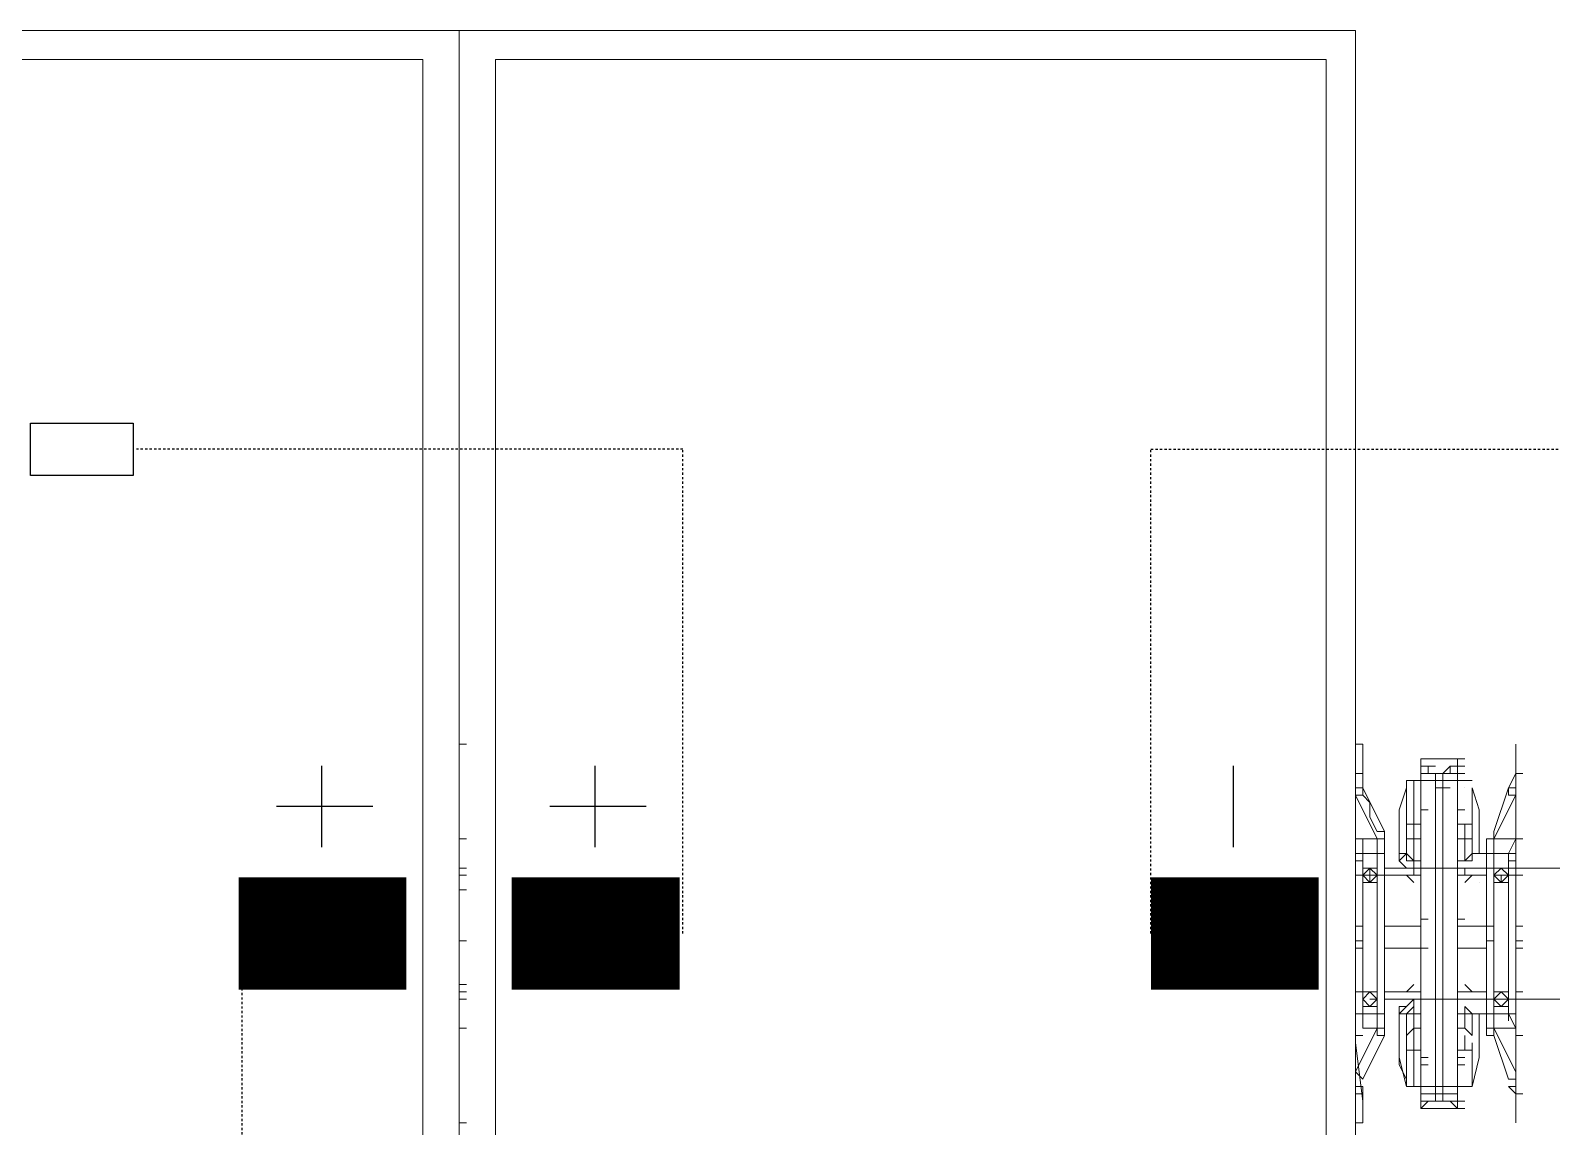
# Model space of a CAD drawing. Header units: feet. Extents: x -13743 to 68376, y -48 to 67763.
# Drawn here: x 2926.7 to 2994.3, y 2455.1 to 2503.8 of the extents above; entities that cross this region are included whole.
import ezdxf

# ---------------------------------------------------------------- set-up
doc = ezdxf.new("R2010")
doc.units = ezdxf.units.FT
doc.header["$MEASUREMENT"] = 0
doc.linetypes.add('HIDDEN', pattern=[0.375, 0.25, -0.125])
for name, color, linetype in [('E-HARN-COMP', 8, 'Continuous'), ('E-TRNK-CABL-NEG', 6, 'HIDDEN'), ('E-TRUNK-CABLE-POS', 6, 'HIDDEN'), ('Polarity-Text', 7, 'Continuous')]:
    doc.layers.add(name, color=color, linetype=linetype)

# ---------------------------------------------------------------- blocks, each defined once
blk = doc.blocks.new('A$C47dfd34d')
at = {"lineweight": 5}
for points in [[(4.0715, 0.41332), (2.21824, 0.41332)], [(4.0765, 0.21999), (4.0765, 0.21832), (4.0765, 0.21999), (4.07483, 0.21832), (4.07483, 0.21999), (4.07483, 0.21832), (4.0765, 0.21999), (4.0765, 0.22166), (4.07483, 0.22166), (4.0765, 0.22166), (4.0765, 0.21999), (4.07483, 0.21999), (4.0765, 0.21999), (4.07483, 0.21999), (4.0765, 0.21999), (4.07483, 0.21999), (4.0765, 0.21999), (4.07483, 0.21999), (4.0765, 0.21999), (4.07483, 0.21999), (4.0765, 0.21999), (4.07483, 0.21999), (4.0765, 0.21999), (4.07483, 0.21999), (4.0765, 0.21999), (4.07483, 0.21999), (4.0765, 0.21999), (4.07483, 0.21999), (4.0765, 0.21999), (4.07483, 0.21999), (4.0765, 0.21999), (4.0765, 0.22166), (4.07483, 0.22166), (4.07317, 0.22166), (4.07317, 0.21999), (4.07317, 0.22166), (4.07483, 0.22166), (4.0765, 0.22166), (4.0765, 0.21999), (4.07483, 0.21999), (4.07317, 0.21999), (4.07317, 0.22166), (4.07483, 0.22166), (4.07317, 0.22166), (4.07317, 0.21999), (4.07483, 0.21999), (4.07483, 0.21832), (4.0765, 0.21999), (4.0765, 0.22166), (4.0765, 0.22499), (4.07817, 0.22499), (4.07817, 0.18833), (4.0765, 0.18833), (4.07817, 0.18833), (4.07817, 0.18333), (4.0765, 0.18333), (4.0765, 0.18499), (4.07317, 0.18499), (4.07317, 0.18666), (4.07317, 0.18833), (4.0715, 0.18833), (4.0715, 0.18666), (4.0715, 0.18833), (4.07317, 0.18833), (4.0715, 0.18833), (4.0715, 0.22332), (4.0715, 0.22499), (4.0715, 0.22332), (4.07317, 0.22332), (4.07317, 0.22166), (4.07317, 0.22332), (4.07317, 0.22499), (4.0715, 0.22499), (4.0715, 0.22666), (4.0715, 0.22499), (4.07317, 0.22499), (4.07317, 0.22832), (4.0765, 0.22832), (4.07817, 0.22832), (4.07817, 0.22999), (4.07317, 0.23999), (4.07317, 0.24332), (4.07317, 0.24999), (4.0715, 0.24999), (4.07317, 0.24999), (4.07317, 0.24332), (4.07317, 0.24999), (4.0715, 0.24999), (4.07317, 0.24999), (4.07317, 0.24332), (4.07317, 0.23999), (4.0715, 0.23999), (4.07317, 0.23999), (4.07317, 0.23832), (4.0715, 0.23832), (4.0765, 0.22832), (4.0765, 0.22666), (4.0765, 0.22499), (4.07317, 0.22499), (4.07317, 0.22332), (4.07317, 0.22166), (4.07317, 0.22332), (4.0715, 0.22332)], [(4.10817, 0.24999), (4.10817, 0.24332), (4.10983, 0.24332), (4.10817, 0.24332), (4.1065, 0.23999), (4.10317, 0.22999), (4.10317, 0.22832), (4.10317, 0.22666), (4.10317, 0.22499), (4.1065, 0.22499), (4.10817, 0.22832), (4.10317, 0.22832), (4.10317, 0.22999), (4.1065, 0.23999), (4.1065, 0.23832), (4.10817, 0.23832), (4.10317, 0.22832), (4.10317, 0.22499), (4.1065, 0.22499), (4.10817, 0.22832), (4.10317, 0.22832), (4.10817, 0.23832), (4.1065, 0.23832), (4.1065, 0.23999), (4.10817, 0.23999), (4.1065, 0.23999), (4.10817, 0.24332), (4.10817, 0.24999), (4.10817, 0.16333)], [(3.86651, 0.23499), (3.86651, 0.24666), (3.86651, 0.24332)], [(4.07817, 0.21999), (4.0865, 0.21999), (4.07817, 0.21999), (4.0865, 0.21999), (4.08483, 0.21999), (4.08483, 0.22166), (4.0865, 0.22166), (4.0865, 0.19166), (4.08983, 0.19166), (4.08983, 0.22166), (4.08983, 0.23999), (4.08983, 0.24332), (4.08817, 0.24332), (4.08817, 0.24499), (4.0865, 0.24499), (4.0865, 0.24666), (4.08817, 0.24666), (4.09483, 0.24666), (4.09483, 0.24499), (4.09483, 0.24666), (4.09483, 0.24499), (4.09317, 0.24499), (4.09317, 0.24332), (4.0915, 0.24332), (4.09317, 0.24332)], [(4.08483, 0.22499), (4.08483, 0.22332), (4.0865, 0.22332), (4.08483, 0.22332), (4.08483, 0.22166), (4.08317, 0.22166), (4.0815, 0.22332), (4.0815, 0.22499), (4.0815, 0.22666), (4.0815, 0.22832), (4.0815, 0.23499), (4.08317, 0.23999), (4.08317, 0.23832), (4.08317, 0.23666), (4.08317, 0.23166), (4.08317, 0.23999), (4.0815, 0.23499), (4.0815, 0.22499), (4.0815, 0.22666), (4.0815, 0.22499), (4.0815, 0.23499), (4.08317, 0.23999), (4.08317, 0.23166), (4.08317, 0.22999), (4.08317, 0.22832), (4.08483, 0.22832), (4.08483, 0.23166), (4.0865, 0.23166), (4.08483, 0.23166), (4.08317, 0.23166), (4.08317, 0.23999), (4.08317, 0.24166), (4.08483, 0.24166), (4.08483, 0.22832), (4.0865, 0.22832), (4.08483, 0.22832), (4.08483, 0.22332), (4.08317, 0.22332), (4.08317, 0.22999), (4.08317, 0.22832), (4.08483, 0.22832), (4.08483, 0.23166), (4.08483, 0.24166), (4.0865, 0.24166), (4.0865, 0.24332), (4.08817, 0.24332), (4.0865, 0.24332), (4.0865, 0.24499), (4.0865, 0.24666), (4.08817, 0.24666), (4.0865, 0.24666), (4.08817, 0.24666), (4.0865, 0.24666), (4.0865, 0.24499), (4.0865, 0.24666), (4.0865, 0.24499), (4.0865, 0.24332), (4.0865, 0.23499), (4.0865, 0.21166), (4.0865, 0.20832), (4.0865, 0.20999), (4.0865, 0.20832), (4.0865, 0.20999), (4.0865, 0.20832), (4.0865, 0.20999), (4.08817, 0.20999), (4.0865, 0.20999), (4.08817, 0.20999), (4.0865, 0.20999), (4.0865, 0.21166), (4.0865, 0.20999), (4.08817, 0.20999), (4.0865, 0.20999), (4.0865, 0.21166), (4.0865, 0.20999), (4.0865, 0.21166), (4.0865, 0.20999), (4.0865, 0.20832), (4.0865, 0.21166), (4.0865, 0.23499), (4.0865, 0.24332), (4.0865, 0.23499)], [(4.08317, 0.24166), (4.08483, 0.24166), (4.08317, 0.24166), (4.08483, 0.24166), (4.0865, 0.24166), (4.08983, 0.24166), (4.0915, 0.24166), (4.0915, 0.24332), (4.09317, 0.24499), (4.09483, 0.24499), (4.09483, 0.24666), (4.08817, 0.24666), (4.0865, 0.24666), (4.0865, 0.24499), (4.0865, 0.23499), (4.08817, 0.23499), (4.0865, 0.23499), (4.08817, 0.23499), (4.0865, 0.23499), (4.08817, 0.23499)], [(4.08483, 0.19166), (4.0865, 0.19166), (4.08483, 0.19166), (4.0865, 0.19166), (4.08483, 0.19166), (4.0865, 0.19166), (4.0865, 0.22166), (4.08983, 0.22166), (4.08983, 0.19166), (4.0865, 0.19166), (4.08483, 0.19166), (4.0865, 0.19166), (4.08483, 0.19166), (4.0865, 0.19166), (4.0865, 0.22166), (4.08983, 0.22166), (4.08983, 0.23999), (4.0915, 0.23999), (4.09317, 0.23999), (4.0915, 0.23999), (4.08983, 0.23999), (4.0915, 0.23999), (4.09317, 0.23999), (4.0915, 0.23999), (4.08983, 0.23999), (4.08983, 0.24332), (4.08817, 0.24332), (4.08817, 0.24499), (4.0865, 0.24499), (4.0865, 0.24666), (4.08817, 0.24666), (4.09483, 0.24666), (4.09483, 0.24499), (4.0965, 0.24499), (4.09483, 0.24499), (4.09483, 0.24666), (4.0965, 0.24666)], [(4.0915, 0.24332), (4.08983, 0.24332), (4.0915, 0.24332), (4.08983, 0.24332), (4.08817, 0.24332), (4.08983, 0.24332), (4.0915, 0.24332), (4.08983, 0.24332), (4.08817, 0.24332), (4.08983, 0.24332), (4.08817, 0.24332), (4.08817, 0.24499), (4.0865, 0.24499), (4.0865, 0.24666), (4.0865, 0.24499), (4.08817, 0.24499), (4.08817, 0.24332), (4.08983, 0.24332), (4.08983, 0.24166), (4.0865, 0.24166), (4.0865, 0.22166), (4.08483, 0.22166), (4.0865, 0.22166), (4.08483, 0.22166), (4.0865, 0.22166)], [(4.08983, 0.24499), (4.08817, 0.24499), (4.0865, 0.24499), (4.08817, 0.24499), (4.08817, 0.24332), (4.08817, 0.24499), (4.0865, 0.24499), (4.0865, 0.24666), (4.09317, 0.24666)], [(4.0865, 0.24666), (4.0865, 0.24499), (4.0865, 0.24666)], [(4.0865, 0.24666), (4.0865, 0.24499), (4.08817, 0.24499), (4.08983, 0.24499), (4.08817, 0.24499), (4.0865, 0.24499), (4.08817, 0.24499), (4.08817, 0.24332), (4.08983, 0.24332), (4.0915, 0.24332), (4.08983, 0.24332), (4.08817, 0.24332), (4.08983, 0.24332), (4.08817, 0.24332), (4.08983, 0.24332), (4.0915, 0.24332), (4.0915, 0.24166), (4.0915, 0.24332), (4.09317, 0.24499), (4.09483, 0.24499), (4.09483, 0.24666), (4.09483, 0.24499), (4.09483, 0.24332), (4.09483, 0.23499), (4.09483, 0.21166), (4.09483, 0.20832), (4.1015, 0.20832), (4.10317, 0.20832), (4.1015, 0.20832), (4.1015, 0.20499)], [(4.0915, 0.24166), (4.08983, 0.24166), (4.08983, 0.24332), (4.08817, 0.24332), (4.08817, 0.24499), (4.0865, 0.24499), (4.08817, 0.24499), (4.08817, 0.24332), (4.08983, 0.24332), (4.08983, 0.24166), (4.0915, 0.24166), (4.08983, 0.24166), (4.08983, 0.22166), (4.08983, 0.19166), (4.0865, 0.19166), (4.0865, 0.22166)], [(4.0865, 0.24499), (4.0865, 0.24499)], [(4.0865, 0.24499), (4.0865, 0.24499)], [(4.10317, 0.20499), (4.1015, 0.20499), (4.1015, 0.20832), (4.09483, 0.20832), (4.09483, 0.20999), (4.0965, 0.20999), (4.09483, 0.20999), (4.0965, 0.20999), (4.09483, 0.20999), (4.09483, 0.20832), (4.09483, 0.21166), (4.09483, 0.23499), (4.09483, 0.24332), (4.09317, 0.24332), (4.09483, 0.24332), (4.09317, 0.24332), (4.09317, 0.24499), (4.09483, 0.24499), (4.09483, 0.24332), (4.09483, 0.23499), (4.09483, 0.21166), (4.09483, 0.20999), (4.09483, 0.21166), (4.09483, 0.23499), (4.0965, 0.23499), (4.09483, 0.23499), (4.09483, 0.24332), (4.09317, 0.24332), (4.09483, 0.24332), (4.09317, 0.24332), (4.0915, 0.24332), (4.09317, 0.24332), (4.0915, 0.24332), (4.09317, 0.24332), (4.0915, 0.24332), (4.08983, 0.24332), (4.0915, 0.24332), (4.08983, 0.24332), (4.0915, 0.24332), (4.09317, 0.24332), (4.0915, 0.24332), (4.09317, 0.24332), (4.0915, 0.24332), (4.09317, 0.24332), (4.0915, 0.24332), (4.09317, 0.24332), (4.0915, 0.24332), (4.09317, 0.24332), (4.0915, 0.24332), (4.08983, 0.24332), (4.0915, 0.24332), (4.08983, 0.24332), (4.0915, 0.24332), (4.08983, 0.24332), (4.08817, 0.24332), (4.08983, 0.24332), (4.08817, 0.24332), (4.08983, 0.24332), (4.08983, 0.19166), (4.0865, 0.19166), (4.0865, 0.17166), (4.08983, 0.17166), (4.0915, 0.17166), (4.0915, 0.19166), (4.08983, 0.19166), (4.08983, 0.17166), (4.08983, 0.19166), (4.08983, 0.17166), (4.0865, 0.17166), (4.0865, 0.19166), (4.0865, 0.17166), (4.08983, 0.17166), (4.08983, 0.19166), (4.0915, 0.19166), (4.08983, 0.19166)], [(4.0865, 0.24499), (4.0865, 0.24499)], [(4.0865, 0.24499), (4.0865, 0.24499)], [(4.0865, 0.24499), (4.0865, 0.24499)], [(4.0865, 0.24332), (4.0865, 0.24499)], [(4.0865, 0.24499), (4.0865, 0.24499)], [(4.09483, 0.24499), (4.09483, 0.24499)], [(4.09483, 0.24499), (4.09483, 0.24499)], [(4.09483, 0.24499), (4.09483, 0.24499)], [(4.09483, 0.24499), (4.09483, 0.24499)], [(4.0715, 0.24332), (4.07317, 0.24332), (4.0715, 0.24332)], [(4.0715, 0.24332), (4.07317, 0.24332), (4.0715, 0.24332)], [(4.08317, 0.23999), (4.0815, 0.23499), (4.0815, 0.22499), (4.08317, 0.22499), (4.08317, 0.22999), (4.08317, 0.22332), (4.08483, 0.22332), (4.08483, 0.22832), (4.08483, 0.23166), (4.0865, 0.23166), (4.08317, 0.23166), (4.08317, 0.22999), (4.08317, 0.22332), (4.08483, 0.22332), (4.08483, 0.22832), (4.0865, 0.22832), (4.08483, 0.22832), (4.08317, 0.22832), (4.08317, 0.22999), (4.08317, 0.23166), (4.08483, 0.23166), (4.08483, 0.24166), (4.0865, 0.24166), (4.0865, 0.24332), (4.08817, 0.24332), (4.0865, 0.24332), (4.0865, 0.23499), (4.0865, 0.21166), (4.0865, 0.20832), (4.07817, 0.20832), (4.07817, 0.20499), (4.07817, 0.20832), (4.0865, 0.20832), (4.0865, 0.21166), (4.0865, 0.23499), (4.0865, 0.21166), (4.0865, 0.23499), (4.0865, 0.24332), (4.0865, 0.23499), (4.0865, 0.24332), (4.0865, 0.24166), (4.08483, 0.24166), (4.08483, 0.23166), (4.08317, 0.23166), (4.08317, 0.22999), (4.08317, 0.22832), (4.08483, 0.22832), (4.08483, 0.22332), (4.0865, 0.22332), (4.08483, 0.22332), (4.08317, 0.22499), (4.08483, 0.22332), (4.08317, 0.22499), (4.0815, 0.22499), (4.08317, 0.22499), (4.08483, 0.22332), (4.08317, 0.22499), (4.08483, 0.22332), (4.08483, 0.22499), (4.08483, 0.22332), (4.08317, 0.22499), (4.08483, 0.22332), (4.08317, 0.22499), (4.0815, 0.22332), (4.08317, 0.22166), (4.0865, 0.22166), (4.08483, 0.22166), (4.08483, 0.21999), (4.0865, 0.21999), (4.07817, 0.21999), (4.08317, 0.21999), (4.08483, 0.21832), (4.08317, 0.21999), (4.07817, 0.21999), (4.0765, 0.21999), (4.07483, 0.21999), (4.0765, 0.21999), (4.07483, 0.21999), (4.0765, 0.21999), (4.07483, 0.21999), (4.0765, 0.21999), (4.07483, 0.21999), (4.0765, 0.21999), (4.07483, 0.21999), (4.07317, 0.21999), (4.0715, 0.21999), (4.07317, 0.21999), (4.07317, 0.21832), (4.07483, 0.21832), (4.0765, 0.21832), (4.0765, 0.19333), (4.07483, 0.19333), (4.07317, 0.19333), (4.07317, 0.19166), (4.07483, 0.18999), (4.07317, 0.18999), (4.07317, 0.19166), (4.07317, 0.19333), (4.07483, 0.19333), (4.0765, 0.19333), (4.0765, 0.19166), (4.0765, 0.18999), (4.07483, 0.18999), (4.0765, 0.18999), (4.0765, 0.19166), (4.0765, 0.18999), (4.0765, 0.19166), (4.0765, 0.19333), (4.0765, 0.21832), (4.0765, 0.19333), (4.0765, 0.19166), (4.0765, 0.18999), (4.07483, 0.18999), (4.0765, 0.18999), (4.07483, 0.18999), (4.07317, 0.19166), (4.07317, 0.19333), (4.07483, 0.19333), (4.07317, 0.19333), (4.07483, 0.19333), (4.0765, 0.19333), (4.07483, 0.19333), (4.07317, 0.19333), (4.07317, 0.19166), (4.07317, 0.19333), (4.07317, 0.21832), (4.07317, 0.19333), (4.0715, 0.19333), (4.07317, 0.19333), (4.07317, 0.21832), (4.07317, 0.21999), (4.07317, 0.22166), (4.07483, 0.22166), (4.07317, 0.22166), (4.07317, 0.21999), (4.07317, 0.22166), (4.07483, 0.22166), (4.0765, 0.22166), (4.0765, 0.21999), (4.0765, 0.21832), (4.0765, 0.19333), (4.0765, 0.19166), (4.07483, 0.19166), (4.0765, 0.19166), (4.07483, 0.19166), (4.0765, 0.19166), (4.07483, 0.19166), (4.0765, 0.19166), (4.07483, 0.19166), (4.0765, 0.19166), (4.07483, 0.19166), (4.0765, 0.19166), (4.07483, 0.19166), (4.0765, 0.19166), (4.07483, 0.19166), (4.0765, 0.19166), (4.07483, 0.19166), (4.0765, 0.19166), (4.07483, 0.19166), (4.0765, 0.19166), (4.07483, 0.19166), (4.0765, 0.19166), (4.07483, 0.19166), (4.0765, 0.19166), (4.07483, 0.19166), (4.0765, 0.19166), (4.07483, 0.19166), (4.0765, 0.19166), (4.07483, 0.19166), (4.0765, 0.19166), (4.07483, 0.19166), (4.0765, 0.19166), (4.07483, 0.19166), (4.0765, 0.19166), (4.0765, 0.19333), (4.0765, 0.19166), (4.0765, 0.18999), (4.0765, 0.18833), (4.07817, 0.18833), (4.07817, 0.18333), (4.07817, 0.18499), (4.0765, 0.18499), (4.07317, 0.18499), (4.07317, 0.18833), (4.0765, 0.18833), (4.0765, 0.18499), (4.07317, 0.18499), (4.07317, 0.18833), (4.0715, 0.18833), (4.0715, 0.18666), (4.0715, 0.18833), (4.0715, 0.18666), (4.0715, 0.18833), (4.07317, 0.18833), (4.0715, 0.18833), (4.0715, 0.22332)], [(4.0715, 0.24332), (4.07317, 0.24332), (4.0715, 0.24332)], [(4.0715, 0.24332), (4.07317, 0.24332), (4.0715, 0.24332)], [(4.08817, 0.16833), (4.08983, 0.16833), (4.08817, 0.16833), (4.08983, 0.16833), (4.08817, 0.16833), (4.08983, 0.16833), (4.08817, 0.16833), (4.0865, 0.16833), (4.0865, 0.16999), (4.0865, 0.16833), (4.0865, 0.16999), (4.0865, 0.16833), (4.08817, 0.16833), (4.08983, 0.16833), (4.08817, 0.16833), (4.0865, 0.16833), (4.0865, 0.16999), (4.0865, 0.16833), (4.0865, 0.16666), (4.08817, 0.16833), (4.08983, 0.16833), (4.08983, 0.17166), (4.0915, 0.17166), (4.0915, 0.16833), (4.08983, 0.16833), (4.08817, 0.16833), (4.08983, 0.16833), (4.08817, 0.16833), (4.0865, 0.16666), (4.08817, 0.16833), (4.08983, 0.16833), (4.08817, 0.16833), (4.08983, 0.16833), (4.08817, 0.16833), (4.0865, 0.16833), (4.0865, 0.16999), (4.0865, 0.16833), (4.0865, 0.16666), (4.08817, 0.16833), (4.08983, 0.16833), (4.08983, 0.17166), (4.08983, 0.16999), (4.0915, 0.16999), (4.09317, 0.16999), (4.0915, 0.16999), (4.08983, 0.16999), (4.0915, 0.16999), (4.08983, 0.16999), (4.08817, 0.16999), (4.08983, 0.16999), (4.0915, 0.16999), (4.08983, 0.16999), (4.0915, 0.16999), (4.09317, 0.16999), (4.0915, 0.16999), (4.09317, 0.16999), (4.0915, 0.16999), (4.08983, 0.16999), (4.08983, 0.17166), (4.0915, 0.17166), (4.0915, 0.19166), (4.08983, 0.19166), (4.08983, 0.22166), (4.0915, 0.22166), (4.08983, 0.22166), (4.08983, 0.23999), (4.08983, 0.24332), (4.08817, 0.24332), (4.0865, 0.24332), (4.08817, 0.24332), (4.08983, 0.24332), (4.08983, 0.23999), (4.08983, 0.22166), (4.0915, 0.22166), (4.08983, 0.22166)], [(4.0865, 0.24332), (4.0865, 0.22166)], [(4.0865, 0.24332), (4.08817, 0.24332)], [(4.0865, 0.24332), (4.08817, 0.24332)], [(4.08817, 0.24332), (4.08983, 0.24332)], [(4.08817, 0.24332), (4.08983, 0.24332)], [(4.09483, 0.21999), (4.1015, 0.21999), (4.09483, 0.21999), (4.0965, 0.21999), (4.0965, 0.22166), (4.09483, 0.22166), (4.0965, 0.22166), (4.09817, 0.22166), (4.0965, 0.22166), (4.09483, 0.22166), (4.09483, 0.19166), (4.0915, 0.19166), (4.08983, 0.19166), (4.08983, 0.22166), (4.0915, 0.22166), (4.0915, 0.24166), (4.09483, 0.24166), (4.09483, 0.22166), (4.0915, 0.22166), (4.0915, 0.19166), (4.08983, 0.19166), (4.08983, 0.17166), (4.08983, 0.16999), (4.0915, 0.16999), (4.09317, 0.16999), (4.0915, 0.16999), (4.08983, 0.16999), (4.0915, 0.16999), (4.09317, 0.16999), (4.0915, 0.16999), (4.08983, 0.16999), (4.08983, 0.17166), (4.0915, 0.17166), (4.09317, 0.17166), (4.0915, 0.17166), (4.09317, 0.17166), (4.0915, 0.17166)], [(4.09483, 0.24166), (4.09817, 0.24166), (4.09483, 0.24166), (4.09483, 0.24332), (4.0965, 0.24332), (4.09483, 0.24332), (4.0965, 0.24332), (4.09483, 0.24332), (4.0965, 0.24332), (4.09483, 0.24332), (4.09483, 0.24166), (4.09483, 0.23166), (4.09817, 0.23166), (4.09817, 0.23999), (4.09983, 0.23499), (4.09983, 0.22499)], [(4.1015, 0.22499), (4.09983, 0.22499), (4.09983, 0.23499), (4.09817, 0.23999), (4.09817, 0.23166), (4.09483, 0.23166), (4.09483, 0.24166), (4.0965, 0.24166)], [(4.10817, 0.24332), (4.10817, 0.24332)], [(4.07317, 0.23999), (4.07317, 0.23999)], [(4.07317, 0.23999), (4.07317, 0.23999)], [(4.07317, 0.23999), (4.07317, 0.23999)], [(4.0965, 0.23999), (4.0965, 0.23999)], [(4.0965, 0.23999), (4.0965, 0.23999)], [(4.10817, 0.23999), (4.10817, 0.23999)], [(4.10817, 0.23999), (4.10817, 0.23999)], [(4.0815, 0.22499), (4.0815, 0.23499), (4.0815, 0.22499), (4.0815, 0.22666)], [(4.08317, 0.23499), (4.08317, 0.23499)], [(4.08317, 0.23499), (4.08317, 0.23499)], [(4.08317, 0.23499), (4.08317, 0.23499)], [(4.0865, 0.23499), (4.0865, 0.20999), (4.0865, 0.23499)], [(4.09817, 0.23499), (4.09817, 0.23499)], [(4.09817, 0.23499), (4.09817, 0.23499)], [(4.09483, 0.23166), (4.0965, 0.23166)], [(4.09483, 0.23166), (4.0965, 0.23166)], [(4.09817, 0.22999), (4.09817, 0.22499)], [(4.09817, 0.22999), (4.09817, 0.22499)], [(3.86651, 0.22832), (3.86818, 0.22832)], [(4.1015, 0.18833), (4.1015, 0.22499), (4.10317, 0.22499), (4.1015, 0.22499), (4.1015, 0.22832), (4.1015, 0.22499), (4.10317, 0.22499), (4.1015, 0.22499), (4.1015, 0.18833), (4.10317, 0.18833), (4.10317, 0.18999), (4.10317, 0.19166), (4.10317, 0.18999), (4.10317, 0.18833), (4.1015, 0.18833), (4.1015, 0.18333), (4.10317, 0.18333), (4.1015, 0.18333), (4.1015, 0.18499), (4.10317, 0.18499), (4.10817, 0.17499), (4.10817, 0.17333), (4.1065, 0.17333), (4.10317, 0.18333), (4.10317, 0.18499), (4.10317, 0.18833), (4.1065, 0.18833), (4.10817, 0.18833), (4.10817, 0.22332), (4.1065, 0.22332), (4.10817, 0.22332), (4.10817, 0.22499), (4.10817, 0.22332), (4.10817, 0.18833), (4.1065, 0.18833), (4.1065, 0.18999), (4.1065, 0.18833), (4.1065, 0.18666), (4.1065, 0.18833), (4.10817, 0.18499), (4.10317, 0.18499), (4.1015, 0.18499), (4.1015, 0.18333), (4.1015, 0.18833), (4.10317, 0.18833), (4.1015, 0.18833), (4.09983, 0.18833), (4.09983, 0.17833), (4.09983, 0.18833)], [(4.07317, 0.18833), (4.07317, 0.18999), (4.07317, 0.18833), (4.0765, 0.18833), (4.0765, 0.18499), (4.0715, 0.17499), (4.07317, 0.17333), (4.07817, 0.18333), (4.0765, 0.18333), (4.0765, 0.18499), (4.07317, 0.18499), (4.07317, 0.18833), (4.0765, 0.18833), (4.0765, 0.18499), (4.07817, 0.18499), (4.07817, 0.18333), (4.07817, 0.18833), (4.0765, 0.18833), (4.07817, 0.18833), (4.07817, 0.22499), (4.0765, 0.22499), (4.0765, 0.22166), (4.0765, 0.22499), (4.07817, 0.22499), (4.07817, 0.18833), (4.0765, 0.18833), (4.0765, 0.18999), (4.07483, 0.18999)], [(4.0765, 0.22499), (4.0765, 0.22499)], [(4.0765, 0.22499), (4.0765, 0.22499)], [(4.0765, 0.22499), (4.0765, 0.22499)], [(4.07817, 0.22499), (4.07817, 0.22499)], [(4.07817, 0.22499), (4.07817, 0.22499)], [(4.07817, 0.22499), (4.07817, 0.22499)], [(4.0965, 0.22332), (4.09817, 0.22332), (4.09817, 0.22499)], [(4.0965, 0.22332), (4.09817, 0.22332), (4.09817, 0.22499)], [(4.0965, 0.22332), (4.09817, 0.22499)], [(4.0965, 0.22332), (4.09817, 0.22499)], [(4.1015, 0.22499), (4.1015, 0.22499)], [(4.1015, 0.22499), (4.1015, 0.22499)], [(4.10317, 0.22499), (4.10317, 0.22499)], [(3.86651, 0.22166), (3.86818, 0.22166)], [(3.86651, 0.21999), (3.86818, 0.21999)], [(4.07317, 0.22166), (4.07317, 0.22166)], [(4.07317, 0.22166), (4.07317, 0.22166)], [(4.07317, 0.22166), (4.07317, 0.22166)], [(4.07317, 0.22166), (4.07317, 0.22166)], [(4.07317, 0.21999), (4.07317, 0.21999)], [(4.07317, 0.21999), (4.07317, 0.21999)], [(4.07317, 0.21999), (4.07317, 0.21999)], [(4.07317, 0.21999), (4.07317, 0.21999)], [(4.07483, 0.22166), (4.07483, 0.22166)], [(4.07483, 0.22166), (4.07483, 0.22166)], [(4.07483, 0.22166), (4.07483, 0.22166)], [(4.07483, 0.22166), (4.0765, 0.22166)], [(4.07483, 0.22166), (4.07483, 0.22166)], [(4.0765, 0.22166), (4.07483, 0.22166)], [(4.07483, 0.22166), (4.07483, 0.22166)], [(4.0765, 0.22166), (4.0765, 0.22166)], [(4.0765, 0.22166), (4.0765, 0.22166)], [(4.0765, 0.22166), (4.0765, 0.22166)], [(4.0765, 0.22166), (4.0765, 0.22166)], [(4.0765, 0.21999), (4.0765, 0.21999)], [(4.0765, 0.21999), (4.0765, 0.21999)], [(4.0765, 0.21999), (4.0765, 0.21999)], [(4.0765, 0.21999), (4.0765, 0.21999)], [(4.07817, 0.22166), (4.0865, 0.22166)], [(4.0865, 0.22166), (4.07817, 0.22166)], [(4.0865, 0.17666), (4.0865, 0.20166), (4.0865, 0.20333), (4.08817, 0.20333), (4.0865, 0.20333), (4.08817, 0.20333), (4.0865, 0.20333), (4.08817, 0.20333), (4.0865, 0.20333), (4.08817, 0.20333), (4.0865, 0.20333), (4.08817, 0.20333), (4.0865, 0.20333), (4.08817, 0.20333), (4.0865, 0.20333), (4.0865, 0.20166), (4.0865, 0.20333), (4.07817, 0.20333), (4.0865, 0.20333), (4.07817, 0.20333), (4.0865, 0.20333), (4.08817, 0.20333), (4.0865, 0.20333), (4.08817, 0.20333), (4.0865, 0.20333), (4.08817, 0.20333), (4.0865, 0.20333), (4.08817, 0.20333), (4.0865, 0.20333), (4.08817, 0.20333), (4.0865, 0.20333), (4.08817, 0.20333), (4.0865, 0.20333), (4.0865, 0.20166), (4.0865, 0.19999), (4.0865, 0.20166), (4.0865, 0.19999), (4.0865, 0.17833), (4.08817, 0.17833), (4.0865, 0.17833), (4.0865, 0.19999), (4.0865, 0.17833), (4.0865, 0.17666), (4.0865, 0.17999), (4.0865, 0.19499), (4.0865, 0.19833), (4.0865, 0.19999), (4.0865, 0.20166), (4.0865, 0.19999), (4.0865, 0.20333), (4.0865, 0.16666), (4.08817, 0.16833), (4.08983, 0.16833), (4.08983, 0.22166), (4.0915, 0.22166), (4.0915, 0.19166), (4.09483, 0.19166), (4.0965, 0.19166), (4.09483, 0.19166), (4.0965, 0.19166), (4.09817, 0.19166), (4.1015, 0.19166)], [(4.12817, 0.19166), (4.09483, 0.19166), (4.09483, 0.17166), (4.0915, 0.17166), (4.0915, 0.19166), (4.09483, 0.19166), (4.09483, 0.22166), (4.12817, 0.22166)], [(4.1015, 0.21999), (4.09817, 0.21999), (4.0965, 0.21832)], [(4.09983, 0.22166), (4.09983, 0.22166)], [(4.10483, 0.22166), (4.10317, 0.22166), (4.10317, 0.21999)], [(4.10817, 0.21999), (4.1065, 0.21999), (4.1065, 0.22166), (4.10483, 0.22166), (4.10317, 0.22166), (4.10317, 0.21999)], [(4.10483, 0.21999), (4.1065, 0.21999), (4.1065, 0.22166), (4.10483, 0.22166), (4.10317, 0.22166), (4.10317, 0.21999)], [(4.10317, 0.22166), (4.10317, 0.22166)], [(4.10317, 0.22166), (4.10317, 0.22166)], [(4.10483, 0.21999), (4.10483, 0.21832), (4.10317, 0.21999)], [(4.10317, 0.21999), (4.10317, 0.21832)], [(4.10317, 0.21999), (4.10317, 0.21999)], [(4.10317, 0.21999), (4.10483, 0.21999)], [(4.10483, 0.21999), (4.10483, 0.21832), (4.10317, 0.21999)], [(4.10317, 0.21999), (4.10317, 0.21999)], [(4.10483, 0.22166), (4.1065, 0.22166), (4.1065, 0.21999)], [(4.10483, 0.22166), (4.10483, 0.22166)], [(4.10483, 0.22166), (4.10483, 0.22166)], [(4.10483, 0.21999), (4.1065, 0.21999)], [(4.10483, 0.21999), (4.1065, 0.21999)], [(4.10483, 0.21999), (4.1065, 0.21999)], [(4.10483, 0.21999), (4.1065, 0.21999)], [(4.10483, 0.21999), (4.1065, 0.21999)], [(4.10483, 0.21999), (4.1065, 0.21999)], [(4.10483, 0.21999), (4.1065, 0.21999)], [(4.10483, 0.21999), (4.1065, 0.21999)], [(4.10483, 0.21999), (4.1065, 0.21999)], [(4.10483, 0.21999), (4.1065, 0.21999)], [(4.10483, 0.21999), (4.1065, 0.21999)], [(4.10483, 0.21999), (4.1065, 0.21999)], [(4.10483, 0.21999), (4.1065, 0.21999)], [(4.10483, 0.21999), (4.1065, 0.21999)], [(4.10483, 0.21999), (4.1065, 0.21999)], [(4.1065, 0.22166), (4.1065, 0.22166)], [(4.1065, 0.22166), (4.1065, 0.22166)], [(4.1065, 0.21999), (4.1065, 0.21999)], [(4.1065, 0.21832), (4.1065, 0.21999)], [(4.1065, 0.21999), (4.1065, 0.21999)], [(3.86651, 0.21832), (3.86651, 0.21666), (3.86818, 0.21666)], [(4.07317, 0.21832), (4.07317, 0.21832)], [(4.07317, 0.21832), (4.07317, 0.21832)], [(4.07317, 0.21832), (4.07317, 0.21832)], [(4.07317, 0.21832), (4.07317, 0.21832)], [(4.07483, 0.21832), (4.07483, 0.21832)], [(4.07483, 0.21832), (4.07483, 0.21832)], [(4.07483, 0.21832), (4.07483, 0.21832)], [(4.07483, 0.21832), (4.07483, 0.21832)], [(4.0765, 0.21832), (4.0765, 0.21832)], [(4.0765, 0.21832), (4.0765, 0.21832)], [(4.0765, 0.21832), (4.0765, 0.21832)], [(4.0765, 0.21832), (4.0765, 0.21832)], [(4.09983, 0.21832), (4.09983, 0.21832)], [(4.10317, 0.21832), (4.10483, 0.21832)], [(4.10317, 0.21832), (4.10317, 0.21832)], [(4.10317, 0.21832), (4.10317, 0.21832)], [(4.10483, 0.21832), (4.1065, 0.21832)], [(4.10483, 0.21832), (4.10483, 0.21832)], [(4.10483, 0.21832), (4.10483, 0.21832)], [(4.1065, 0.21832), (4.1065, 0.21832)], [(4.1065, 0.21832), (4.1065, 0.21832)], [(4.0865, 0.20999), (4.08817, 0.20999)], [(4.0865, 0.20999), (4.08817, 0.20999)], [(4.0865, 0.20832), (4.0865, 0.20999)], [(4.0865, 0.20832), (4.0865, 0.20999)], [(4.0865, 0.20999), (4.08817, 0.20999)], [(4.09483, 0.20999), (4.0965, 0.20999)], [(4.09483, 0.20999), (4.0965, 0.20999)], [(3.86651, 0.20666), (3.86651, 0.20832)], [(4.0715, 0.20832), (4.07317, 0.20832)], [(4.0715, 0.20832), (4.07317, 0.20832)], [(4.0715, 0.20832), (4.07317, 0.20832)], [(4.0715, 0.20832), (4.07317, 0.20832)], [(3.86651, 0.20499), (3.86818, 0.20499)], [(4.0865, 0.20333), (4.0865, 0.19999)], [(4.0865, 0.20333), (4.0865, 0.19999)], [(4.0865, 0.20333), (4.0865, 0.19999)], [(4.0865, 0.20333), (4.0865, 0.19999)], [(4.09483, 0.20333), (4.09483, 0.19999), (4.09483, 0.17833), (4.0965, 0.17833), (4.09483, 0.17833), (4.09483, 0.19999), (4.09483, 0.20333), (4.09483, 0.19999), (4.09483, 0.20166), (4.09483, 0.19999), (4.09483, 0.20333), (4.1015, 0.20333), (4.09483, 0.20333), (4.0965, 0.20333), (4.09483, 0.20333), (4.0965, 0.20333), (4.09483, 0.20333), (4.0965, 0.20333), (4.09483, 0.20333), (4.0965, 0.20333), (4.09483, 0.20333), (4.0965, 0.20333), (4.09483, 0.20333), (4.0965, 0.20333), (4.09483, 0.20333), (4.0965, 0.20333), (4.09483, 0.20333), (4.09483, 0.17666), (4.0965, 0.17666), (4.09483, 0.17666), (4.09483, 0.20333), (4.0965, 0.20333)], [(3.86651, 0.19499), (3.86818, 0.19499)], [(4.0965, 0.19499), (4.09817, 0.19333)], [(3.86651, 0.19333), (3.86818, 0.19333)], [(3.86651, 0.19166), (3.86818, 0.19166)], [(4.07317, 0.19333), (4.07317, 0.19333)], [(4.07317, 0.18666), (4.07317, 0.18833), (4.07317, 0.18999), (4.07483, 0.18999), (4.07317, 0.19166), (4.07317, 0.19333), (4.07483, 0.19333), (4.0765, 0.19333), (4.07483, 0.19333)], [(4.07317, 0.19333), (4.07317, 0.19333)], [(4.07317, 0.19333), (4.07317, 0.19333)], [(4.07317, 0.19333), (4.07317, 0.19333)], [(4.07317, 0.19166), (4.07317, 0.19166)], [(4.07317, 0.19166), (4.07317, 0.19166)], [(4.07317, 0.19166), (4.07317, 0.19166)], [(4.07317, 0.19166), (4.07317, 0.19166)], [(4.07483, 0.19333), (4.07483, 0.19333)], [(4.07483, 0.19333), (4.07483, 0.19333)], [(4.07483, 0.19333), (4.07483, 0.19333)], [(4.07483, 0.19333), (4.07483, 0.19333)], [(4.07483, 0.19333), (4.07483, 0.19333)], [(4.0765, 0.19333), (4.0765, 0.19333)], [(4.0765, 0.19333), (4.0765, 0.19333)], [(4.0765, 0.19333), (4.0765, 0.19333)], [(4.0765, 0.19333), (4.0765, 0.19333)], [(4.0765, 0.19166), (4.0765, 0.19166)], [(4.0765, 0.19166), (4.0765, 0.19166)], [(4.0765, 0.19166), (4.0765, 0.19166)], [(4.0765, 0.19166), (4.0765, 0.19166)], [(4.08983, 0.16833), (4.08983, 0.17166), (4.08983, 0.19166), (4.08983, 0.17166), (4.0865, 0.17166), (4.0865, 0.19166), (4.07817, 0.19166), (4.08317, 0.19166), (4.07817, 0.19166), (4.0865, 0.19166), (4.08483, 0.19166), (4.08317, 0.18999), (4.0815, 0.18833), (4.08317, 0.18833), (4.08317, 0.18333)], [(4.08817, 0.16999), (4.0865, 0.16999), (4.08817, 0.16999), (4.08983, 0.16999), (4.08817, 0.16999), (4.08983, 0.16999), (4.08817, 0.16999), (4.0865, 0.16999), (4.0865, 0.17166), (4.08483, 0.17166), (4.08317, 0.17166), (4.08317, 0.17333), (4.0815, 0.17666), (4.0815, 0.17833), (4.0815, 0.17999), (4.0815, 0.18666), (4.0815, 0.18833), (4.0815, 0.18999), (4.08317, 0.18999), (4.08483, 0.19166), (4.08483, 0.18999), (4.08483, 0.18833), (4.0865, 0.18833), (4.08483, 0.18833), (4.08483, 0.18999), (4.08317, 0.18833), (4.08483, 0.18999), (4.08317, 0.18833)], [(4.0865, 0.19166), (4.08483, 0.19166), (4.0865, 0.19166)], [(4.0915, 0.16833), (4.09317, 0.16833), (4.0915, 0.16833), (4.09317, 0.16833), (4.0915, 0.16833), (4.09317, 0.16833), (4.09483, 0.16666), (4.09317, 0.16833), (4.09483, 0.16666), (4.0965, 0.16666), (4.09483, 0.16666), (4.09483, 0.16833), (4.09483, 0.17833), (4.09483, 0.16833), (4.09483, 0.17833), (4.09483, 0.16833), (4.0965, 0.16833), (4.09483, 0.16833), (4.09317, 0.16833), (4.0915, 0.16833), (4.09317, 0.16833), (4.0915, 0.16833), (4.08983, 0.16833), (4.0915, 0.16833), (4.08983, 0.16833), (4.0915, 0.16833), (4.0915, 0.17166), (4.09483, 0.17166), (4.09483, 0.19166), (4.0965, 0.19166), (4.09817, 0.19166), (4.0965, 0.19166)], [(4.10317, 0.19333), (4.10317, 0.19333)], [(4.10317, 0.19333), (4.10317, 0.19333)], [(4.10317, 0.19166), (4.10317, 0.19166)], [(4.10317, 0.19166), (4.10317, 0.19166)], [(4.10483, 0.19333), (4.10483, 0.19333)], [(4.10483, 0.19333), (4.10483, 0.19333)], [(4.1065, 0.19333), (4.1065, 0.19333)], [(4.1065, 0.19333), (4.1065, 0.19333)], [(4.1065, 0.19166), (4.1065, 0.19166)], [(4.1065, 0.19166), (4.1065, 0.19166)], [(4.0715, 0.18666), (4.0715, 0.18833)], [(4.07317, 0.18999), (4.07317, 0.18999)], [(4.07317, 0.18999), (4.07317, 0.18999)], [(4.07317, 0.18999), (4.07317, 0.18999)], [(4.07317, 0.18999), (4.07317, 0.18999)], [(4.07483, 0.18999), (4.07483, 0.18999)], [(4.07483, 0.18999), (4.07483, 0.18999)], [(4.07483, 0.18999), (4.07483, 0.18999)], [(4.07483, 0.18999), (4.07483, 0.18999)], [(4.0765, 0.18999), (4.0765, 0.18999)], [(4.0765, 0.18999), (4.0765, 0.18999)], [(4.0765, 0.18999), (4.0765, 0.18999)], [(4.0765, 0.18999), (4.0765, 0.18999)], [(4.0765, 0.18833), (4.0765, 0.18833)], [(4.0765, 0.18833), (4.0765, 0.18833)], [(4.0765, 0.18833), (4.0765, 0.18833)], [(4.07817, 0.18833), (4.07817, 0.18833)], [(4.07817, 0.18833), (4.07817, 0.18833)], [(4.07817, 0.18833), (4.07817, 0.18833)], [(4.0815, 0.18833), (4.0815, 0.17833), (4.0815, 0.18833), (4.08317, 0.18833), (4.08483, 0.18999), (4.08317, 0.18833), (4.08483, 0.18999), (4.08317, 0.18833), (4.08483, 0.18999), (4.08483, 0.18833), (4.08483, 0.18999), (4.08317, 0.18833), (4.08483, 0.18999)], [(4.0815, 0.18666), (4.0815, 0.18833), (4.0815, 0.17833), (4.0815, 0.18833), (4.0815, 0.18666), (4.0815, 0.18833), (4.0815, 0.17833), (4.0815, 0.18833), (4.0815, 0.17833), (4.08317, 0.17166), (4.08317, 0.17999), (4.08317, 0.18166), (4.08317, 0.17999), (4.08483, 0.17999), (4.08483, 0.18333)], [(4.0865, 0.18499), (4.08483, 0.18499), (4.08483, 0.18833), (4.08317, 0.18833), (4.08317, 0.18666)], [(4.08483, 0.18833), (4.08483, 0.18499)], [(4.08483, 0.18833), (4.08483, 0.18499)], [(4.1015, 0.18833), (4.1015, 0.18833)], [(4.1015, 0.18833), (4.1015, 0.18833)], [(4.10317, 0.18999), (4.10317, 0.18999)], [(4.10317, 0.18999), (4.10317, 0.18999)], [(4.10317, 0.18833), (4.10317, 0.18833)], [(4.10317, 0.18833), (4.10317, 0.18833)], [(4.10483, 0.18999), (4.10483, 0.18999)], [(4.10483, 0.18999), (4.10483, 0.18999)], [(4.1065, 0.18999), (4.1065, 0.18999)], [(4.1065, 0.18999), (4.1065, 0.18999)], [(3.86651, 0.18499), (3.86818, 0.18499)], [(4.08317, 0.18333), (4.08317, 0.18666)], [(4.08317, 0.18333), (4.08317, 0.18666)], [(4.08483, 0.18499), (4.08317, 0.18333)], [(4.0865, 0.16999), (4.0865, 0.17166), (4.0865, 0.16999), (4.0865, 0.17166), (4.08483, 0.17166), (4.0865, 0.17166), (4.08483, 0.17166), (4.08483, 0.18499), (4.08317, 0.18333), (4.08317, 0.18166), (4.08317, 0.17999), (4.08483, 0.17999), (4.0865, 0.17999), (4.08483, 0.17999), (4.08483, 0.17166), (4.08317, 0.17166), (4.08317, 0.17999), (4.08317, 0.18166)], [(4.08483, 0.18499), (4.08317, 0.18333)], [(4.08483, 0.18499), (4.0865, 0.18499)], [(4.0715, 0.18166), (4.07317, 0.16833)], [(3.86651, 0.16999), (3.86651, 0.16666), (3.86651, 0.17833)], [(4.08317, 0.17833), (4.08317, 0.17833)], [(4.08317, 0.17833), (4.08317, 0.17833)], [(4.08317, 0.17833), (4.08317, 0.17833)], [(4.0865, 0.16833), (4.0865, 0.17833), (4.0865, 0.16833), (4.08817, 0.16833), (4.0865, 0.16666), (4.08817, 0.16666), (4.0865, 0.16666), (4.0865, 0.16833), (4.08817, 0.16833), (4.0865, 0.16666), (4.08817, 0.16666), (4.0865, 0.16666), (4.08817, 0.16666), (4.0865, 0.16666), (4.08817, 0.16833), (4.0865, 0.16833), (4.0865, 0.17833), (4.0865, 0.16833), (4.0865, 0.17833), (4.0865, 0.16833), (4.0865, 0.17833), (4.08817, 0.17833)], [(4.09817, 0.17833), (4.09817, 0.17833)], [(4.09817, 0.17833), (4.09817, 0.17833)], [(4.07317, 0.17166), (4.0715, 0.17166), (4.0715, 0.17333)], [(4.07317, 0.17166), (4.0715, 0.17166), (4.0715, 0.17333)], [(4.07317, 0.17333), (4.07317, 0.17333)], [(4.07317, 0.17333), (4.07317, 0.17333)], [(4.07317, 0.17333), (4.07317, 0.17333)], [(4.07317, 0.17333), (4.07317, 0.17333)], [(4.08317, 0.17166), (4.08317, 0.17166)], [(4.08317, 0.17166), (4.08317, 0.17166)], [(4.09483, 0.17166), (4.09483, 0.16999), (4.09317, 0.16999), (4.09483, 0.16999), (4.09483, 0.16833), (4.0965, 0.16833), (4.09483, 0.16833), (4.09317, 0.16833), (4.09483, 0.16666), (4.08817, 0.16666), (4.08983, 0.16666)], [(4.0965, 0.17166), (4.09483, 0.17166), (4.09483, 0.16999), (4.09483, 0.16833), (4.09483, 0.16666), (4.0965, 0.16666), (4.09483, 0.16666), (4.09317, 0.16666), (4.09483, 0.16666)], [(4.0965, 0.17166), (4.0965, 0.17166)], [(4.0965, 0.17166), (4.0965, 0.17166)], [(4.10817, 0.17333), (4.10817, 0.17333)], [(4.10817, 0.17333), (4.10817, 0.17333)], [(4.0715, 0.16999), (4.07317, 0.16999), (4.0715, 0.16999)], [(4.0715, 0.16999), (4.07317, 0.16999), (4.0715, 0.16999)], [(4.0715, 0.16999), (4.07317, 0.16999), (4.0715, 0.16999)], [(4.07317, 0.16999), (4.07317, 0.16999)], [(4.07317, 0.16999), (4.07317, 0.16999)], [(4.07317, 0.16999), (4.07317, 0.16999)], [(4.07317, 0.16666), (4.07317, 0.16833), (4.07317, 0.16999)], [(4.0865, 0.16833), (4.0865, 0.16833)], [(4.0865, 0.16833), (4.0865, 0.16833)], [(4.0865, 0.16833), (4.0865, 0.16833)], [(4.0865, 0.16833), (4.0865, 0.16833)], [(4.08983, 0.16833), (4.08817, 0.16833), (4.08983, 0.16833)], [(4.08983, 0.16999), (4.0915, 0.16999)], [(4.08983, 0.16999), (4.0915, 0.16999)], [(4.0915, 0.16999), (4.09317, 0.16999)], [(4.09317, 0.16999), (4.09483, 0.16999)], [(4.09317, 0.16999), (4.09483, 0.16999)], [(4.09483, 0.16833), (4.09483, 0.16833)], [(4.09483, 0.16833), (4.09483, 0.16833)], [(4.10817, 0.16999), (4.10817, 0.16999)], [(3.86651, 0.16666), (3.86651, 0.16666)], [(4.07317, 0.16666), (4.07317, 0.16666)], [(4.0865, 0.16666), (4.0865, 0.16666)], [(4.0865, 0.16666), (4.0865, 0.16666)], [(4.09317, 0.16666), (4.0865, 0.16666), (4.08817, 0.16666), (4.0865, 0.16666)], [(4.0865, 0.16666), (4.0865, 0.16666)], [(4.09483, 0.16666), (4.09483, 0.16666)], [(4.09483, 0.16666), (4.09483, 0.16666)], [(3.86651, 0.16333), (3.86818, 0.16333)]]:
    blk.add_lwpolyline(points, dxfattribs=at)
for points in [[(3.86651, 0.41332), (3.66152, 0.41332), (3.66152, 0), (3.86651, 0)], [(3.86651, 0), (3.86651, 0.41332), (4.0715, 0.41332), (4.0715, 0)], [(3.66818, 0.00667), (3.85818, 0.00667), (3.85818, 0.40665), (3.66818, 0.40665)], [(3.87484, 0.00667), (3.87484, 0.40665), (4.06483, 0.40665), (4.06483, 0.00667)], [(3.86818, 0.24999), (3.86651, 0.24999)], [(4.0765, 0.22499), (4.07817, 0.22499), (4.07817, 0.22832), (4.0765, 0.22832), (4.0765, 0.22666), (4.0765, 0.22832), (4.0715, 0.23832), (4.07317, 0.23832), (4.07317, 0.23999), (4.07317, 0.23832), (4.07483, 0.23666), (4.07483, 0.23332), (4.0765, 0.22999), (4.07817, 0.22999), (4.07817, 0.22832), (4.0765, 0.22832), (4.07317, 0.22832), (4.07317, 0.22499), (4.0765, 0.22499), (4.0765, 0.22666), (4.0765, 0.22832), (4.07817, 0.22832), (4.07817, 0.22999), (4.07317, 0.23999), (4.0715, 0.23999), (4.07317, 0.23999), (4.07317, 0.24332), (4.07317, 0.23999), (4.07317, 0.23832), (4.0715, 0.23832), (4.0765, 0.22832), (4.0765, 0.22666), (4.0765, 0.22499), (4.07317, 0.22499), (4.07317, 0.22332), (4.0715, 0.22332), (4.0715, 0.22499), (4.0715, 0.22332), (4.0715, 0.18833), (4.07317, 0.18833), (4.0715, 0.18833), (4.0715, 0.22332), (4.07317, 0.22332), (4.07317, 0.22499), (4.0765, 0.22499), (4.0765, 0.22666), (4.0765, 0.22832), (4.07817, 0.22832), (4.07817, 0.22999), (4.07817, 0.22499)], [(4.08983, 0.24166), (4.08983, 0.22166), (4.0865, 0.22166), (4.0865, 0.24166)], [(4.08983, 0.24166), (4.08983, 0.22166), (4.0865, 0.22166), (4.0865, 0.24166)], [(4.0915, 0.22166), (4.0915, 0.24166), (4.09483, 0.24166), (4.09483, 0.22166)], [(4.07317, 0.22832), (4.07317, 0.22499), (4.0715, 0.22499), (4.0715, 0.22666), (4.0715, 0.22499), (4.07317, 0.22499), (4.07317, 0.22832), (4.0765, 0.22832), (4.0715, 0.23832), (4.07317, 0.23832), (4.07317, 0.23999), (4.07817, 0.22999), (4.07817, 0.22832), (4.0765, 0.22832), (4.07317, 0.22832), (4.0715, 0.22832), (4.0715, 0.22999), (4.0715, 0.22832), (4.07317, 0.22832), (4.0715, 0.22832), (4.0715, 0.22999), (4.0715, 0.22832)], [(4.0815, 0.23499), (4.0815, 0.22499)], [(4.08817, 0.23499), (4.0865, 0.23499)], [(4.0965, 0.23499), (4.09483, 0.23499)], [(4.09817, 0.22499), (4.09983, 0.22499), (4.09983, 0.23499), (4.09983, 0.22499), (4.09817, 0.22499), (4.09817, 0.22666)], [(4.0765, 0.22499), (4.07817, 0.22499), (4.07817, 0.22832), (4.07817, 0.22999), (4.07817, 0.22832), (4.0765, 0.22832), (4.0765, 0.22666), (4.0765, 0.22832), (4.07817, 0.22832), (4.07817, 0.22499)], [(4.0965, 0.22832), (4.0965, 0.22332), (4.09483, 0.22332), (4.0965, 0.22332), (4.0965, 0.22832), (4.0965, 0.23166), (4.0965, 0.22832), (4.09817, 0.22832), (4.09817, 0.22999), (4.09817, 0.23166), (4.09817, 0.22999), (4.09817, 0.22832), (4.0965, 0.22832), (4.09483, 0.22832)], [(4.10317, 0.22999), (4.10317, 0.22832), (4.1015, 0.22832), (4.10317, 0.22832), (4.10317, 0.22666), (4.10317, 0.22832), (4.1015, 0.22832), (4.10317, 0.22832)], [(4.10983, 0.22832), (4.10817, 0.22832), (4.10817, 0.22999), (4.10817, 0.22832)], [(4.1065, 0.22166), (4.1065, 0.22332), (4.1065, 0.22499), (4.10817, 0.22499), (4.10817, 0.22666), (4.10817, 0.22499), (4.1065, 0.22499), (4.1065, 0.22332), (4.1065, 0.22166), (4.10483, 0.22166), (4.10317, 0.22166), (4.10317, 0.21999), (4.10317, 0.21832), (4.10317, 0.19333), (4.10483, 0.19333), (4.1065, 0.19333), (4.1065, 0.21832), (4.10483, 0.21832), (4.10317, 0.21832), (4.10317, 0.19333), (4.10317, 0.19166), (4.10317, 0.19333), (4.10317, 0.19166), (4.10317, 0.18999), (4.10483, 0.18999), (4.1065, 0.19166), (4.1065, 0.18999), (4.10483, 0.18999), (4.10317, 0.18999), (4.10317, 0.19166), (4.10317, 0.19333), (4.10483, 0.19333), (4.10317, 0.19333), (4.10483, 0.19333), (4.1065, 0.19333), (4.1065, 0.19166), (4.10483, 0.19166), (4.1065, 0.19166), (4.10483, 0.19166), (4.1065, 0.19166), (4.10483, 0.19166), (4.1065, 0.19166), (4.10483, 0.19166), (4.1065, 0.19166), (4.10483, 0.19166), (4.1065, 0.19166), (4.10483, 0.19166), (4.1065, 0.19166), (4.10483, 0.19166), (4.1065, 0.19166), (4.10483, 0.19166), (4.1065, 0.19166), (4.10483, 0.19166), (4.1065, 0.19166), (4.10483, 0.18999), (4.1065, 0.18999), (4.1065, 0.19166), (4.1065, 0.19333), (4.1065, 0.19166), (4.1065, 0.19333), (4.10483, 0.19333), (4.1065, 0.19333), (4.1065, 0.21832), (4.1065, 0.21999)], [(4.0765, 0.22499), (4.07817, 0.22499), (4.07817, 0.18833), (4.0765, 0.18833), (4.0765, 0.18999), (4.07483, 0.18999), (4.07317, 0.18999), (4.07317, 0.19166), (4.07317, 0.18999), (4.07483, 0.18999), (4.07317, 0.19166), (4.07317, 0.19333), (4.0715, 0.19333), (4.07317, 0.19333), (4.07317, 0.21832), (4.07317, 0.21999), (4.0715, 0.21999), (4.07317, 0.21999), (4.07317, 0.21832), (4.07483, 0.21832), (4.07317, 0.21832), (4.07483, 0.21832), (4.0765, 0.21832), (4.07483, 0.21832), (4.0765, 0.21832), (4.0765, 0.21999), (4.0765, 0.22166)], [(4.08483, 0.22332), (4.08317, 0.22332), (4.08317, 0.22499)], [(4.09817, 0.22499), (4.0965, 0.22332), (4.0965, 0.22499), (4.0965, 0.22332), (4.09817, 0.22499), (4.0965, 0.22332)], [(4.10317, 0.22166), (4.10317, 0.22499)], [(4.07483, 0.22166), (4.07317, 0.21999), (4.07483, 0.21832), (4.0765, 0.21999)], [(4.07317, 0.21999), (4.07483, 0.22166), (4.0765, 0.22166), (4.0765, 0.21999), (4.07483, 0.21832), (4.07483, 0.21999), (4.07483, 0.21832), (4.0765, 0.21999), (4.0765, 0.22166), (4.07483, 0.22166), (4.07483, 0.21999)], [(4.07483, 0.22166), (4.07317, 0.21999), (4.07483, 0.21832), (4.0765, 0.21999)], [(4.07483, 0.22166), (4.07317, 0.21999), (4.07483, 0.21832), (4.0765, 0.21999)], [(4.07483, 0.22166), (4.07317, 0.21999), (4.07483, 0.21832), (4.0765, 0.21999)], [(4.0865, 0.22166), (4.08483, 0.22166)], [(4.08483, 0.22166), (4.0865, 0.22166)], [(4.08983, 0.19166), (4.08983, 0.22166), (4.0915, 0.22166), (4.0915, 0.19166)], [(4.09817, 0.22166), (4.0965, 0.22166)], [(4.10483, 0.22166), (4.10317, 0.21999), (4.10483, 0.21832), (4.1065, 0.21999)], [(4.10483, 0.22166), (4.10317, 0.21999), (4.10483, 0.21832), (4.1065, 0.21999)], [(4.1065, 0.21999), (4.10483, 0.21999)], [(4.1065, 0.21999), (4.10483, 0.21999)], [(4.10983, 0.21999), (4.10817, 0.21999)], [(4.0865, 0.20999), (4.08817, 0.20999), (4.0865, 0.20999), (4.08817, 0.20999), (4.0865, 0.20999), (4.0865, 0.20832), (4.07817, 0.20832), (4.07817, 0.20499), (4.07817, 0.20832), (4.0865, 0.20832)], [(4.08817, 0.20999), (4.0865, 0.20999)], [(4.08817, 0.20999), (4.0865, 0.20999)], [(4.09483, 0.21166), (4.09483, 0.20999)], [(4.09483, 0.20999), (4.09483, 0.20832), (4.09483, 0.20999), (4.0965, 0.20999)], [(4.0965, 0.20999), (4.09483, 0.20999)], [(4.07317, 0.20832), (4.0715, 0.20832)], [(4.07317, 0.20832), (4.0715, 0.20832)], [(4.10983, 0.20832), (4.10817, 0.20832)], [(4.10983, 0.20832), (4.10817, 0.20832)], [(4.07317, 0.20499), (4.0715, 0.20499)], [(4.07317, 0.20499), (4.0715, 0.20499)], [(4.07317, 0.20333), (4.0715, 0.20333)], [(4.07317, 0.20333), (4.0715, 0.20333)], [(4.0865, 0.19999), (4.0865, 0.20333)], [(4.10983, 0.20499), (4.10817, 0.20499)], [(4.10983, 0.20333), (4.10817, 0.20333)], [(4.08817, 0.17666), (4.0865, 0.17666), (4.0865, 0.20166), (4.0865, 0.17666), (4.08817, 0.17666), (4.0865, 0.17666)], [(4.08483, 0.19499), (4.08317, 0.19333)], [(4.0765, 0.18999), (4.0765, 0.18833), (4.07817, 0.18833), (4.07817, 0.18499), (4.07817, 0.18333), (4.07817, 0.18499), (4.0765, 0.18499), (4.07483, 0.18166), (4.0715, 0.17499), (4.07317, 0.17333), (4.07817, 0.18333), (4.0765, 0.18333), (4.0765, 0.18499), (4.0765, 0.18833), (4.07317, 0.18833), (4.07317, 0.18666), (4.07317, 0.18833), (4.07317, 0.18999), (4.07317, 0.19166), (4.07317, 0.19333), (4.07483, 0.19333), (4.0765, 0.19333), (4.0765, 0.19166)], [(4.07483, 0.19333), (4.07317, 0.19166), (4.07483, 0.18999), (4.0765, 0.19166)], [(4.07483, 0.19333), (4.07317, 0.19166), (4.07483, 0.18999), (4.0765, 0.19166)], [(4.07483, 0.19333), (4.07317, 0.19166), (4.07483, 0.18999), (4.0765, 0.19166)], [(4.07483, 0.19333), (4.07317, 0.19166), (4.07483, 0.18999), (4.0765, 0.19166)], [(4.0765, 0.18999), (4.0765, 0.19333), (4.07483, 0.19333), (4.0765, 0.19333), (4.0765, 0.19166), (4.0765, 0.18999), (4.07483, 0.18999)], [(4.07817, 0.19333), (4.0865, 0.19333)], [(4.0865, 0.19333), (4.07817, 0.19333)], [(4.0865, 0.19166), (4.08483, 0.19166)], [(4.1015, 0.19333), (4.09483, 0.19333)], [(4.10483, 0.19333), (4.10317, 0.19166), (4.10483, 0.18999), (4.1065, 0.19166)], [(4.10483, 0.19333), (4.10317, 0.19166), (4.10483, 0.18999), (4.1065, 0.19166)], [(4.10983, 0.19333), (4.10817, 0.19333)], [(4.08317, 0.18666), (4.08317, 0.18833), (4.08483, 0.18833), (4.08483, 0.18499), (4.0865, 0.18499), (4.08483, 0.18499), (4.08317, 0.18333)], [(4.08483, 0.18833), (4.0865, 0.18833), (4.08483, 0.18833), (4.08317, 0.18833), (4.08317, 0.18666), (4.08317, 0.18833)], [(4.0965, 0.18999), (4.09817, 0.18833), (4.0965, 0.18999), (4.09817, 0.18833), (4.0965, 0.18999), (4.09817, 0.18833), (4.0965, 0.18999), (4.0965, 0.18833), (4.09483, 0.18833), (4.0965, 0.18833)], [(4.0965, 0.18499), (4.09483, 0.18499), (4.0965, 0.18499), (4.09817, 0.18333), (4.09817, 0.18833), (4.0965, 0.18833)], [(4.09817, 0.18333), (4.09817, 0.18833), (4.0965, 0.18833), (4.0965, 0.18499)], [(4.09817, 0.17166), (4.09983, 0.17833), (4.09983, 0.18833), (4.09817, 0.18833), (4.09817, 0.18666), (4.09817, 0.18833), (4.09983, 0.18833), (4.09983, 0.17833)], [(4.10483, 0.18999), (4.10317, 0.18999)], [(4.10817, 0.18666), (4.10817, 0.18833), (4.1065, 0.18833), (4.10817, 0.18499), (4.10317, 0.18499), (4.10817, 0.17499), (4.10817, 0.17333), (4.1065, 0.17333), (4.10317, 0.18333), (4.10317, 0.18499), (4.10317, 0.18833), (4.10817, 0.18833), (4.10817, 0.18666), (4.10817, 0.18833)], [(4.0715, 0.18499), (4.0715, 0.18333), (4.07317, 0.18333), (4.0715, 0.18333)], [(4.0715, 0.17499), (4.07317, 0.17333), (4.07817, 0.18333), (4.0765, 0.18333), (4.0765, 0.18499), (4.07817, 0.18499), (4.07817, 0.18333), (4.07317, 0.17333)], [(4.0715, 0.18333), (4.07317, 0.18333), (4.0715, 0.18333), (4.0715, 0.18499)], [(4.0765, 0.18499), (4.0715, 0.17499)], [(4.10817, 0.18333), (4.10817, 0.18499), (4.10817, 0.18333), (4.10983, 0.18333)], [(4.08483, 0.17999), (4.0865, 0.17999), (4.08483, 0.17999), (4.08483, 0.18333)], [(4.0965, 0.17999), (4.0965, 0.18333), (4.0965, 0.17999), (4.09483, 0.17999)], [(4.09817, 0.17999), (4.09817, 0.18166), (4.09817, 0.17999), (4.09483, 0.17999), (4.09483, 0.17166), (4.09817, 0.17166)], [(4.08317, 0.17166), (4.0815, 0.17833)], [(4.08317, 0.17166), (4.08317, 0.17999), (4.08483, 0.17999), (4.08483, 0.17166)], [(4.08317, 0.17166), (4.08317, 0.17999), (4.08483, 0.17999), (4.08483, 0.17166)], [(4.09817, 0.17166), (4.09483, 0.17166), (4.09483, 0.17999), (4.09817, 0.17999)], [(4.0715, 0.17333), (4.0715, 0.17166), (4.07317, 0.17166), (4.0715, 0.17166)], [(4.07317, 0.17166), (4.07317, 0.16999), (4.07317, 0.17166), (4.07317, 0.16999), (4.07317, 0.16333), (4.0715, 0.16333), (4.07317, 0.16333), (4.07317, 0.16999), (4.07317, 0.16333), (4.0715, 0.16333), (4.07317, 0.16333), (4.07317, 0.16999), (4.0715, 0.16999), (4.07317, 0.16999)], [(4.10817, 0.17333), (4.10817, 0.17166), (4.1065, 0.17166), (4.10817, 0.16999), (4.10817, 0.16333), (4.10817, 0.16999), (4.1065, 0.17166), (4.10817, 0.17166)], [(4.08983, 0.16999), (4.08817, 0.16999)], [(4.0915, 0.16999), (4.08983, 0.16999)], [(4.09483, 0.16833), (4.09317, 0.16833), (4.09483, 0.16833), (4.09483, 0.16999)], [(4.10983, 0.16999), (4.10817, 0.16999)], [(4.08817, 0.16666), (4.0865, 0.16666), (4.09317, 0.16666), (4.09483, 0.16666), (4.09317, 0.16666), (4.0865, 0.16666)]]:
    blk.add_lwpolyline(points, close=True, dxfattribs=at)

msp = doc.modelspace()

# ---------------------------------------------------------------- linework, layer by layer
at = {"layer": 'E-HARN-COMP'}
msp.add_lwpolyline([(2931.274, 2486.385), (2931.274, 2484.06), (2926.71, 2484.06), (2926.71, 2486.385)], close=True, dxfattribs=at)
at = {"layer": 'E-HARN-COMP', "const_width": 5}
for points in [[(2935.963, 2463.688), (2943.418, 2463.688)], [(2955.56, 2463.688), (2948.106, 2463.688)], [(2976.513, 2463.688), (2983.968, 2463.688)]]:
    msp.add_lwpolyline(points, dxfattribs=at)
at = {"layer": 'E-TRNK-CABL-NEG', "ltscale": 0.1}
msp.add_lwpolyline([(2976.513, 2463.688), (2976.513, 2485.223), (3012.715, 2485.223)], dxfattribs=at)
at = {"layer": 'E-TRUNK-CABLE-POS', "ltscale": 0.1}
for points in [[(2955.709, 2463.688), (2955.709, 2485.223), (2931.429, 2485.223)], [(2973.623, 2442.152), (2936.118, 2442.152), (2936.118, 2463.688)]]:
    msp.add_lwpolyline(points, dxfattribs=at)
at = {"layer": 'Polarity-Text'}
for p, q in [((2939.653, 2471.153), (2939.653, 2467.533)), ((2951.796, 2471.153), (2951.796, 2467.533)), ((2980.163, 2471.153), (2980.163, 2467.533)), ((2941.929, 2469.343), (2937.654, 2469.343)), ((2954.072, 2469.343), (2949.797, 2469.343))]:
    msp.add_line(p, q, dxfattribs=at)

# ---------------------------------------------------------------- block references
at = {"xscale": 194.318304, "yscale": 194.318304, "zscale": 194.318304}
msp.add_blockref('A$C47dfd34d', (2194.432, 2423.53), dxfattribs=at)

doc.saveas('drawing.dxf')
